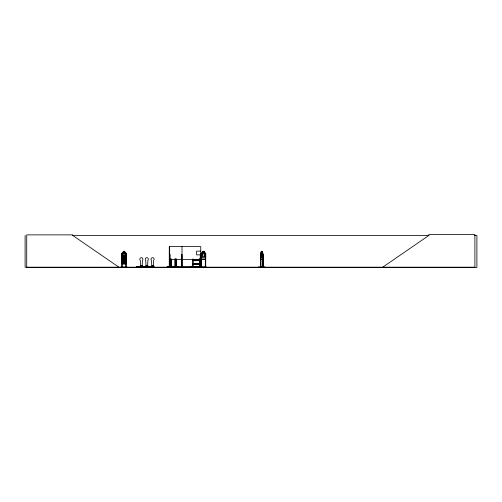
<?xml version="1.0" encoding="UTF-8"?>
<svg xmlns="http://www.w3.org/2000/svg" width="502" height="502" viewBox="0 0 502 502"><rect width="100%" height="100%" fill="white"/><g stroke="black" fill="none" stroke-linecap="round" stroke-linejoin="round"><path stroke-width="0.75" d="M147.569 266.575L147.883 260.412A1.6 1.519 -90 0 0 147.883 258.147A1.6 1.519 -90 0 0 145.743 258.147A1.6 1.519 -90 0 0 145.743 260.412L146.057 266.575M141.727 265.52L141.269 265.69L141.79 265.589M141.702 265.721L141.351 265.677L141.671 265.859M147.036 265.878L146.76 265.52L147.13 265.878M146.91 265.545L147.193 265.589M147.08 265.527L146.753 265.69L147.13 265.502M152.445 265.74L152.947 265.52M152.84 265.545L152.533 265.859L153.035 265.69M152.708 265.52L152.677 265.784M171.602 267.164L167.022 266.932L178.323 266.945M201.961 267.183L190.597 266.932L205.249 266.857M141.74 265.589L141.583 265.878M152.432 265.69L152.652 265.652M258.461 266.951L265.1 266.951M141.376 265.734L141.294 265.778M141.363 265.552L141.733 265.683M121.817 257.143L122.344 255.581L125.876 255.581L126.341 257.143M121.867 257.149L122.381 255.631M125.795 264.046L126.297 262.527M122.362 267.152L120.932 267.158L127.019 266.951M122.149 267.183L122.231 266.725L121.672 266.725L121.672 267.19M122.375 266.951L120.963 266.951M192.812 267.158L192.856 259.019M194.086 267.158L194.067 266.725M169.99 267.158L170.009 266.725M170.197 266.945L170.159 266.725M175.129 267.158L174.96 266.725M175.323 267.152L175.323 258.913M176.34 267.158L176.353 266.725M171.226 267.152L171.182 258.913L171.088 267.19M200.787 267.152L200.806 266.725L169.237 266.725M201.107 267.152L201.101 266.725M124.872 257.733L124.088 259.208C123.479 256.735 121.748 257.62 123.787 259.547C121.729 261.366 123.617 262.301 124.113 259.91C124.621 262.308 126.397 261.354 124.408 259.553C127.031 256.585 123.95 258.806 124.854 256.177L123.335 256.177M125.556 261.266L124.803 262.527L123.398 262.527L122.645 261.266L122.645 258.329L123.398 257.802L123.398 256.227M121.76 267.19L121.798 253.441L122.293 252.882L123.316 252.882M121.842 258.317L122.319 257.752L125.833 257.752L126.36 258.304M121.829 261.373L122.362 261.925L125.839 261.875L126.291 261.341M125.845 261.925L126.341 261.366M136.519 267.177L136.349 266.813L153.807 266.813L153.807 266.148M136.669 267.183L136.77 266.813M138.056 267.183L138.621 266.813M140.497 266.148L140.378 267.183M141.677 267.183L141.802 266.813M141.802 266.982L142.242 266.982L142.173 266.148L142.769 266.148L142.643 267.183M143.792 267.177L143.503 267.183M144.074 266.813L143.948 267.183M146.076 267.177L146.559 267.177M147.569 266.982L148.215 266.982L148.215 266.148L147.619 266.148L147.588 267.077M147.795 267.077L148.04 266.148M149.571 267.164L149.213 267.171L149.841 266.813M151.711 266.148L151.598 267.183M153.687 267.19L153.982 266.148L153.386 266.148L153.386 266.813M154.152 267.177L136.23 267.183M125.525 258.411L124.772 257.149L123.366 257.149L122.62 258.411L122.62 261.347L123.366 261.875L123.385 263.45L124.785 263.45L124.785 261.875L125.525 261.347L125.556 258.329L124.803 257.802L124.772 253.46L123.366 253.46L123.348 257.752M382.737 267.19L428.821 235.476L428.821 234.541L474.898 234.541L474.898 267.19L25.1 267.19L25.1 235.476M140.918 267.077L140.497 266.982M145.969 267.077L145.988 266.813M146.095 267.19L145.944 266.148M148.197 267.077L148.266 266.813M152.137 267.077L151.717 266.982M153.838 267.19L136.375 267.077M72.213 235.476L429.059 235.476M474.547 235.476L476.9 235.476L476.9 267.459L26.719 267.459L26.719 234.873L72.803 234.873L72.803 235.476L118.88 267.19M200.725 251.132L196.608 251.132L196.608 254.859L200.725 254.859M123.354 251.358L124.772 251.358M204.151 251.358L202.682 251.358L202.682 252.933L201.898 253.46L201.898 256.397L202.682 257.658L204.151 257.658L204.935 256.397L204.935 253.46L204.151 252.933L204.201 251.307L202.632 251.307L202.632 252.882L201.559 252.882L201.057 253.441L201.032 267.19M261.304 251.358L262.119 251.358M124.803 252.882L125.795 252.882L126.328 253.435L126.36 262.533L125.833 264.102L122.287 264.102L121.823 262.533L121.81 253.441M204.201 252.882L205.218 252.882L205.776 253.435L205.682 267.19L205.933 266.926M261.316 252.882L260.707 252.882L260.469 253.466L260.745 259.227L262.69 259.227L262.979 257.664M262.1 252.882L262.684 252.882M122.3 252.933L125.776 252.933L126.278 253.46L126.222 267.19M201.584 252.933L205.199 252.933M262.671 252.933L260.72 252.933L260.444 253.441L260.444 267.19M262.64 252.882L262.979 253.435M121.722 254.401L122.187 254.401M126.259 254.401L125.795 254.401L125.826 267.164M169.645 254.401L170.109 254.401L170.115 267.19M200.756 254.401L200.292 254.401L200.21 266.945M201.032 254.401L201.478 254.401L201.465 267.19L201.528 266.725L200.995 266.725M205.732 254.401L205.293 254.401L205.349 267.19M260.475 254.401L260.845 254.401M123.366 256.397L124.772 256.397M124.772 258.411L123.366 258.411L123.366 261.347L124.772 261.347L124.803 258.329L123.398 258.329L123.398 261.266L124.803 261.266M201.584 259.176L205.199 259.176L205.72 257.658L205.23 259.227L201.547 259.227M260.72 259.176L262.671 259.176M169.645 259.421L200.756 259.421M192.68 260.105L198.66 260.105M192.636 260.312L198.704 260.312M192.636 260.494L198.704 260.494M192.68 260.695L198.66 260.695M123.335 261.925L122.344 261.925L121.867 261.347M124.822 261.925L125.864 261.925M121.823 262.533L122.306 264.102M192.68 263.638L198.66 263.638M192.636 263.839L198.704 263.839M192.636 264.021L198.704 264.021M192.68 264.228L198.66 264.228M141.282 265.414L141.282 266.813L141.244 265.414L141.978 265.414L141.978 266.813M146.697 265.414L147.431 265.414L147.431 266.813M153.16 265.414L153.16 266.813L153.198 265.414L152.464 265.414L152.464 266.813M141.633 265.527L141.275 265.828M152.821 265.834L152.439 265.74M140.573 266.575L140.29 260.412A1.6 1.519 -90 0 1 140.29 258.147A1.6 1.519 -90 0 1 142.436 258.147A1.6 1.519 -90 0 1 142.436 260.412L142.122 266.575M151.792 266.575L153.336 266.575L153.65 260.412A1.6 1.519 -90 0 0 153.65 258.147A1.6 1.519 -90 0 0 151.51 258.147A1.6 1.519 -90 0 0 151.51 260.412L151.824 266.575M138.659 266.681L139.725 266.681M144.112 266.681L145.172 266.681M149.878 266.681L150.939 266.681M205.77 266.725L205.249 266.725L205.249 267.19M260.431 266.725L260.883 266.725M262.678 266.725L263.13 266.725M181.492 266.932L182.715 266.951M205.619 266.926L205.971 266.951L205.651 266.951M167.015 266.951L171.665 267.19M190.597 266.951L201.892 267.19M153.562 267.077L153.719 267.164M174.821 267.152L174.865 258.913M200.411 267.158L200.392 266.725M181.511 267.152L181.586 254.401L182.05 254.401L182.094 267.19M197.713 267.152L197.819 266.725M197.907 267.158L197.926 266.725M125.795 257.802L126.309 258.329M201.057 257.664L201.547 259.227M263.104 266.725L263.117 267.19L263.092 254.401L262.722 254.401L262.697 267.19M262.935 253.435L262.948 267.19M262.86 254.401L262.835 267.19M261.316 251.307L261.347 252.933M260.845 258.913L260.871 267.19M260.701 254.401L260.726 267.19M260.613 254.401L260.682 267.19M205.782 266.725L205.782 267.19M205.669 266.725L205.619 267.19M201.114 253.466L201.114 257.658M200.756 267.19L200.756 246.626L169.281 246.626L169.268 267.19M200.649 266.725L200.649 267.19M200.467 266.794L200.467 267.19M199.639 259.019L199.677 267.19M199.532 259.019L199.532 267.19M199.476 259.019L199.476 267.19M199.369 259.019L199.357 267.19M198.334 266.725L198.284 267.19M198.24 266.725L198.177 267.19M194.174 266.857L194.218 267.19L194.13 266.725M193.816 266.725L193.81 267.19M193.709 266.725L193.747 267.19M193.163 266.725L193.138 267.19M193.057 266.725L193.044 267.19L193.019 259.019M182.006 246.626L182.013 267.19M181.63 254.401L181.686 267.19M176.509 266.725L176.578 267.19L176.415 259.019M176.102 266.725L176.102 267.19M175.995 259.019L176.033 267.19L175.951 259.019M175.794 259.019L175.782 267.19L175.756 266.725M175.374 266.725L175.361 267.19M175.223 266.725L175.229 267.19M174.815 266.725L174.784 267.19M170.818 267.19L170.762 258.913L170.674 267.19M170.416 266.794L170.416 267.19M169.745 266.725L169.751 267.19M169.645 246.626L169.689 267.19M169.55 266.725L169.563 267.19M169.438 254.401L169.4 267.19M169.325 266.725L169.35 267.19M153.562 266.148L153.562 266.982M151.886 266.813L151.886 266.148L151.29 266.148L151.334 266.813M147.393 265.414L147.393 266.813M146.735 265.414L146.697 266.813M146.12 266.813L146.12 266.148L145.524 266.148L145.524 266.982M145.699 266.148L145.699 266.813M142.593 266.148L142.593 266.813M142.348 266.148L142.348 266.982M140.673 266.813L140.673 266.148L140.071 266.148L140.114 266.813M140.253 266.148L140.253 266.813M126.309 267.19L126.309 266.725L125.751 266.725L125.751 267.19M126.159 266.725L126.146 267.19M125.908 266.725L125.902 267.19M124.835 261.925L124.835 263.5L123.316 263.5L123.366 261.875M122.137 254.401L122.181 267.19M122.08 266.725L122.074 267.19M121.835 266.725L121.823 267.19M126.278 257.658L125.757 259.176L122.3 259.176L121.81 257.664L122.275 259.227L125.807 259.227L126.309 257.664M262.49 256.397L262.075 257.658L261.304 257.658L260.883 256.397L261.272 251.307L262.144 251.307L262.49 256.397M125.525 256.397L124.772 257.658L123.366 257.658L122.613 256.397L122.613 253.46L123.366 252.933L123.304 251.307L124.822 251.307L124.772 252.933L125.525 253.46L125.525 256.397M124.521 251.621L123.617 251.621L123.617 252.148L124.521 252.148L124.521 251.621M203.887 251.621L202.946 251.621L202.946 252.148L203.887 252.148L203.887 251.621M261.937 251.621L261.442 251.621L261.442 252.148L261.937 252.148L261.937 251.621M204.151 253.46L202.682 253.46L202.682 256.397L204.151 256.397L204.151 253.46M262.075 253.46L261.304 253.46L261.304 256.397L262.075 256.397L262.075 253.46M124.552 256.491L123.649 256.491L123.649 257.018L124.552 257.018L124.552 256.491M124.521 262.659L123.617 262.659L123.617 263.186L124.521 263.186L124.521 262.659"/></g></svg>
